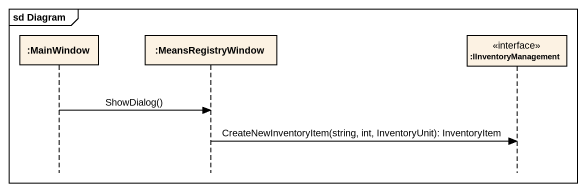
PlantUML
@startuml
mainframe sd Diagram
hide footbox
participant ":MainWindow" as MainWindow
participant ":MeansRegistryWindow" as MeansRegistryWindow
participant ":IInventoryManagement" as IInventoryManagement <<interface>>

MainWindow -> MeansRegistryWindow : ShowDialog()
MeansRegistryWindow -> IInventoryManagement : CreateNewInventoryItem(string, int, InventoryUnit): InventoryItem
@enduml
